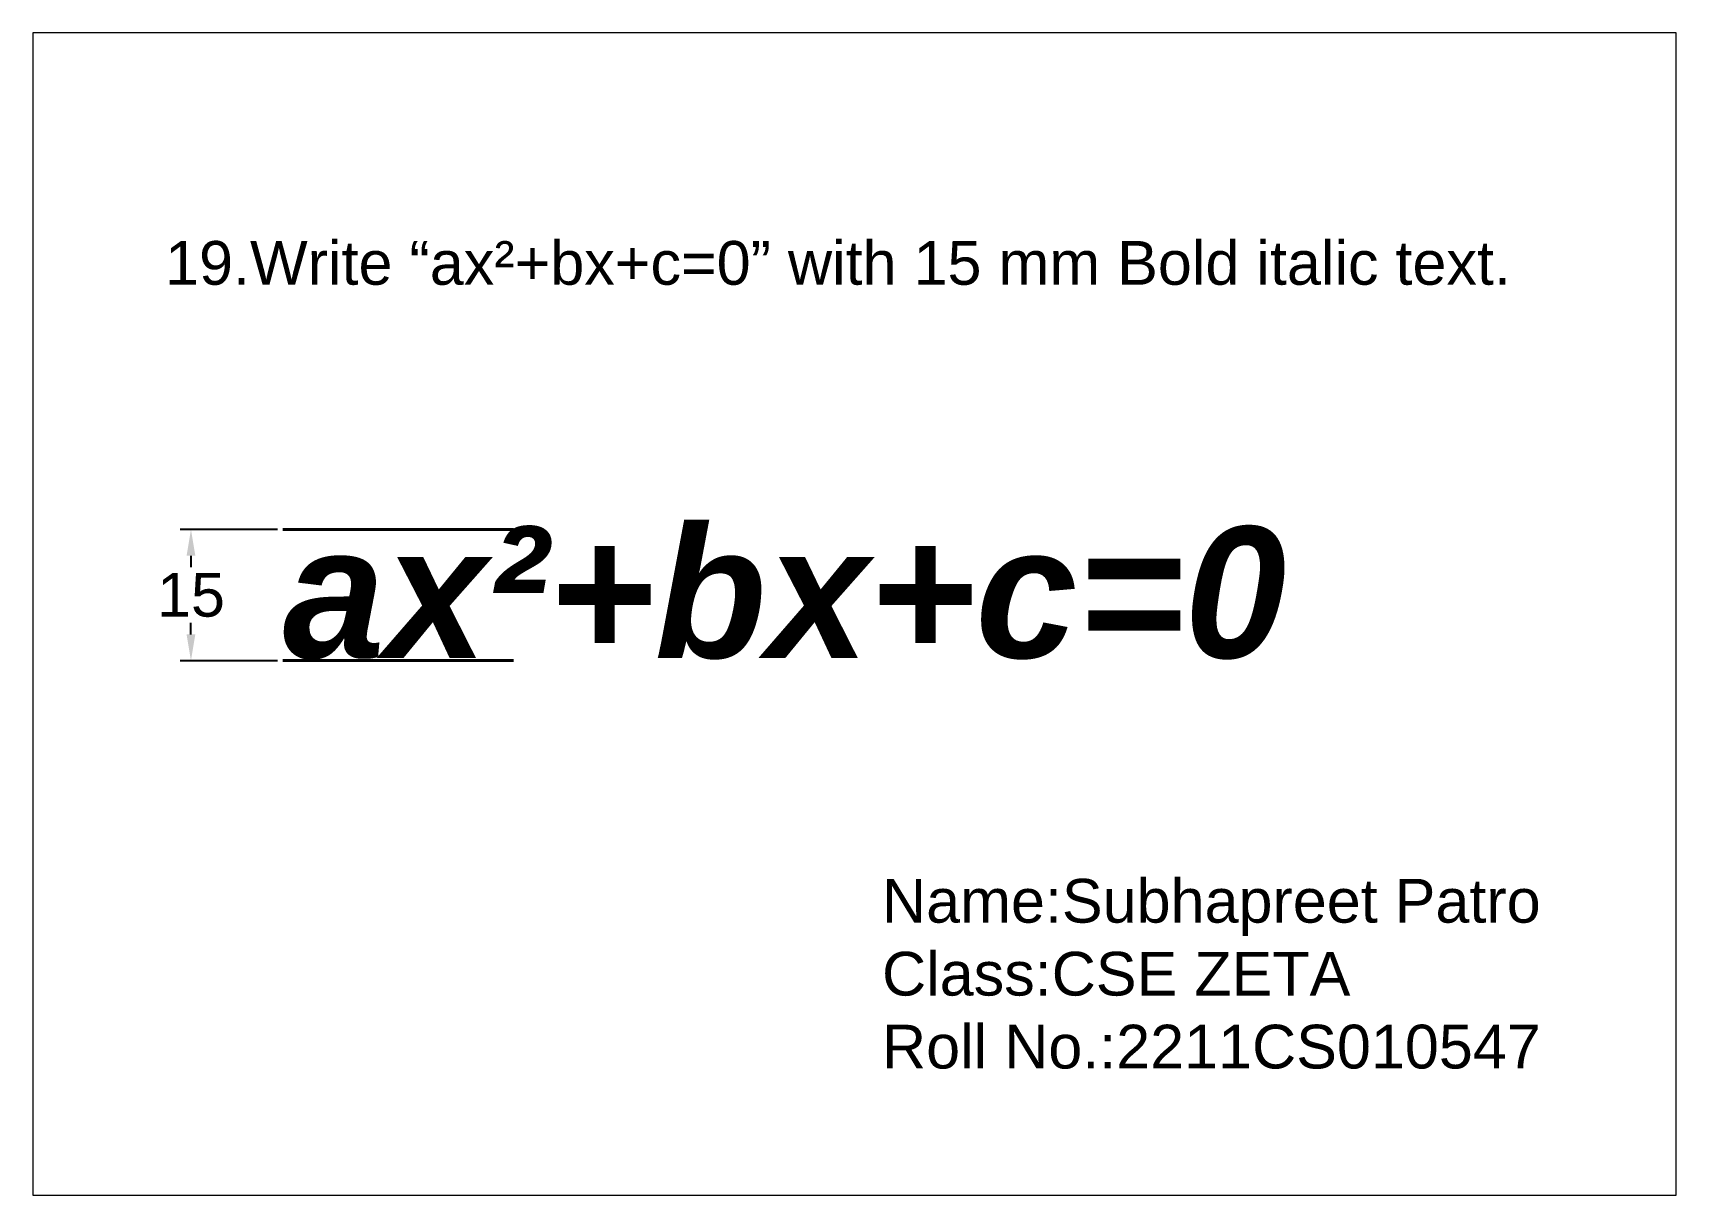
# Paper-space layout 'Layout19' of a CAD drawing. Header units: millimetres. Extents: x 30 to 267, y 21 to 189.
# The model-space entities are those that its viewports show. They can reach past a viewport. Long polylines and large blocks are cut down to what shows.
import ezdxf

# ---------------------------------------------------------------- set-up
doc = ezdxf.new("R2010")
doc.units = ezdxf.units.MM
doc.header["$PDMODE"] = 35
doc.header["$PDSIZE"] = 5
doc.styles.get("Standard").update_dxf_attribs({"font": 'arial.ttf'})
doc.dimstyles.new('ISO-25', dxfattribs={"dimtxt": 5, "dimasz": 3, "dimexe": 1.25, "dimexo": 0.625, "dimtad": 1, "dimtih": 1, "dimtoh": 1, "dimtxsty": 'Standard', "dimcen": 2.5, "dimadec": 0, "dimazin": 0, "dimtfac": 1, "dimtmove": 0, "dimatfit": 3, "dimfxl": 1, "dimarcsym": 0})

# ---------------------------------------------------------------- blocks, each defined once
blk = doc.blocks.new('*D75')
at = {"color": 0, "lineweight": -2, "transparency": 16777216}
for p, q in [((4471.7, 1066.9), (4460.57, 1066.9)), ((4461.82, 1063.9), (4461.82, 1062.58)), ((4461.82, 1054.9), (4461.82, 1056.23)), ((4471.7, 1051.9), (4460.57, 1051.9))]:
    blk.add_line(p, q, dxfattribs=at)
at = {"color": 0, "transparency": 16777216}
for points in [[(4461.32, 1063.9), (4462.32, 1063.9), (4461.82, 1066.9)], [(4461.32, 1054.9), (4462.32, 1054.9), (4461.82, 1051.9)]]:
    blk.add_solid(points, dxfattribs=at)
at = {"layer": 'Defpoints', "color": 0, "transparency": 16777216}
for p in [(4472.33, 1066.9), (4461.82, 1051.9), (4472.33, 1051.9)]:
    blk.add_point(p, dxfattribs=at)
at = {"color": 0, "lineweight": 40, "transparency": 16777216, "insert": (4461.82, 1059.4), "char_height": 5, "attachment_point": 5}
blk.add_mtext('15', dxfattribs=at)

msp = doc.modelspace()

# ---------------------------------------------------------------- linework, layer by layer
at = {"lineweight": 40}
for p, q in [((4472.328, 1066.904), (4498.714, 1066.904)), ((4472.328, 1051.904), (4498.714, 1051.904))]:
    msp.add_line(p, q, dxfattribs=at)

# ---------------------------------------------------------------- texts
at = {"lineweight": 40, "attachment_point": 1}
for s, width, gutter_width, insert, char_height in [('19.Write “ax²+bx+c=0” with 15 mm Bold italic text.', 189.17763, 25, (4458.864, 1099.877), 5), ('{\\fArial|b1|i1|c0|p34;ax²+bx+c=0}', 115.90251, 75, (4472.328, 1067.221), 15), ('Name:Subhapreet Patro\\PClass:CSE ZETA\\PRoll No.:2211CS010547', 79.93558, 25, (4540.849, 1026.949), 5)]:
    msp.add_mtext_dynamic_manual_height_columns(s, width=width, gutter_width=gutter_width, heights=[0], dxfattribs=dict(at, insert=insert, char_height=char_height))

# ---------------------------------------------------------------- dimensions: what is measured, and where the dimension line sits
at = {"lineweight": 40}
dim = msp.add_linear_dim(base=(4461.82, 1051.904), p1=(4472.328, 1066.904), p2=(4472.328, 1051.904), angle=90, dimstyle='ISO-25', dxfattribs=at)
dim.commit()
dim.dimension.update_dxf_attribs({"geometry": '*D75', "text_midpoint": (4461.82, 1059.404)})

psp = doc.layouts.new('Layout19')

# ---------------------------------------------------------------- viewports
at = {"layer": '0'}
psp.add_viewport(center=(148.5, 105), size=(237.6, 168), view_center_point=(4537.7, 1057.236), view_height=132.87127, dxfattribs=at)

doc.saveas('drawing.dxf')
